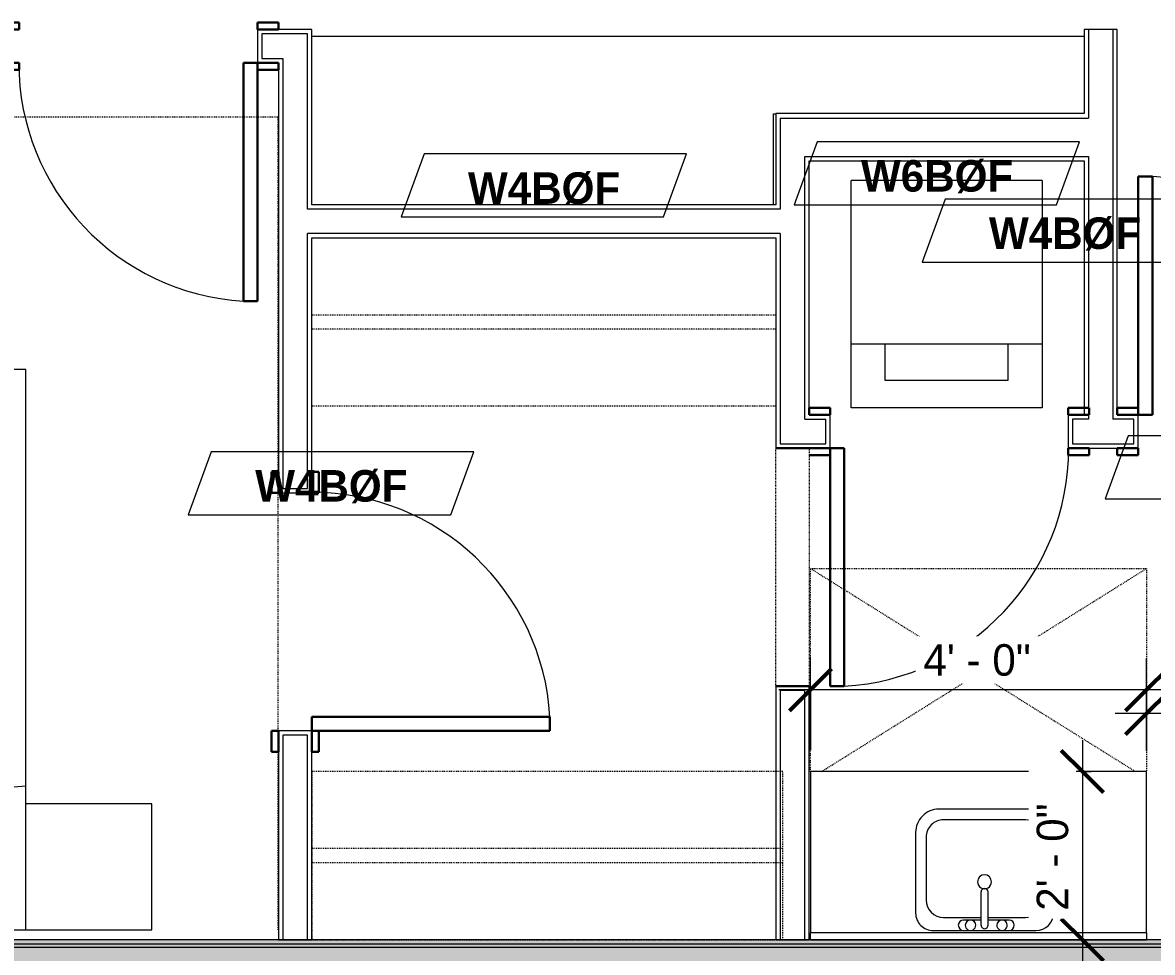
# Model space of a CAD drawing. Header units: inches. Extents: x -4010 to -1872, y 9846 to 12241.
# Drawn here: x -3726.6 to -3565.3, y 10840.8 to 10973.6 of the extents above; entities that cross this region are included whole.
import ezdxf

# ---------------------------------------------------------------- set-up
doc = ezdxf.new("R2010")
doc.units = ezdxf.units.IN
doc.header["$MEASUREMENT"] = 0
doc.linetypes.add('Dash', pattern=[0.25, 0.125, -0.125])
doc.linetypes.add('Overhead', pattern=[0.15625, 0.09375, -0.0625])
for name, color, linetype, lineweight in [('0-1', 7, 'Continuous', 5), ('A-ANNO-DIMS', 211, 'Continuous', 9), ('A-ANNO-DIMS-48', 211, 'Continuous', 9), ('A-DETL-GENF-3', 92, 'Overhead', 9), ('A-DETL-MEDM', 33, 'Continuous', 30), ('A-DOOR-3', 31, 'Continuous', 9), ('A-DOOR-4', 31, 'Continuous', 30), ('A-DOOR-FRAM-3', 31, 'Continuous', 30), ('A-GENM', 5, 'Continuous', 9), ('A-GENM-HDLN', 13, 'Dash', 9), ('A-WALL', 113, 'Continuous', 18), ('A-WALL-2', 250, 'Continuous', 18), ('A-WALL-3', 113, 'Continuous', 9), ('A-WALL-IDEN', 211, 'Continuous', 9), ('I-FURN', 30, 'Continuous', 9), ('I-FURN-HDLN', 30, 'Dash', 9), ('I-WALL-2', 241, 'Continuous', 5), ('I-WALL-3', 7, 'Continuous', 9), ('P-SANR-FIXT', 6, 'Continuous', 9), ('Q-CASE', 31, 'Continuous', 9), ('Q-CASE-HDLN', 31, 'Dash', 9)]:
    doc.layers.add(name, color=color, linetype=linetype, lineweight=lineweight)
doc.styles.add('Century Gothic', font='ufonts.com_century-gothic.ttf', dxfattribs={"height": 4.5})
doc.styles.add('Century Gothic_B', font='GOTHICB.TTF', dxfattribs={"height": 4.5})
doc.dimstyles.new('OD_1__HACK_2', dxfattribs={"dimscale": 12, "dimtxt": 4.698757, "dimasz": 0.5, "dimexe": 0.375, "dimexo": 0.25, "dimgap": 0.0625, "dimtad": 1, "dimdec": 4, "dimrnd": 0.0625, "dimzin": 3, "dimdsep": 46, "dimlunit": 4, "dimtxsty": 'Century Gothic', "dimblk1": 'OBLIQUE', "dimblk2": 'OBLIQUE', "dimsah": 1, "dimcen": 0.09, "dimdle": 0.375, "dimazin": 0, "dimtfac": 1, "dimtdec": 4, "dimtix": 1, "dimtmove": 0, "dimatfit": 3, "dimfxl": 1, "dimtvp": 1, "dimtfill": 1, "dimfrac": 2, "dimtolj": 1, "dimtzin": 0, "dimarcsym": 2})

# ---------------------------------------------------------------- blocks, each defined once
blk = doc.blocks.new('CTR - 1st Phase - Common Walls_rvt-1-UNITS PLANS - 3RD FLOOR')
at = {"layer": 'I-WALL-2'}
for points in [[(-3489.45, 10842), (-3487.3, 10842), (-3487.3, 10842.63), (-3852.47, 10842.63), (-3852.47, 10842), (-3494.85, 10842)], [(-3486.67, 10841.5), (-3486.67, 10842), (-3852.47, 10842), (-3852.47, 10841.5), (-3487.3, 10841.5)], [(-3487.3, 10836), (-3486.67, 10836), (-3486.67, 10841.5), (-3852.47, 10841.5), (-3852.47, 10836), (-3494.85, 10836)]]:
    blk.add_hatch(color=256, dxfattribs=at).paths.add_polyline_path(points, flags=0)
at = {"layer": 'A-WALL-2'}
for p, q in [((-3487.3, 10842), (-3852.47, 10842)), ((-3487.3, 10841.5), (-3852.47, 10841.5))]:
    blk.add_line(p, q, dxfattribs=at)
at = {"layer": 'I-WALL-3'}
blk.add_line((-3527.82, 10842.63), (-3852.47, 10842.63), dxfattribs=at)
blk = doc.blocks.new('SWING - SINGLE - FLUSH - 2-10 x 6-8 - PRIVACY-3199405-UNITS PLANS - 3RD FLOOR')
at = {"layer": 'A-DOOR-3'}
blk.add_arc((17, -2.37), 34.07, 180, 266.6343, dxfattribs=at)
at = {"layer": 'A-DOOR-4'}
for p, q in [((15, -2.37), (15, -36.38)), ((17, -2.37), (15, -2.37)), ((17, -2.37), (17, -36.38)), ((17, -36.38), (15, -36.38))]:
    blk.add_line(p, q, dxfattribs=at)
at = {"layer": 'A-DOOR-FRAM-3'}
for p, q in [((-20, 2.38), (-20, 3.38)), ((-20, 3.38), (-17, 3.38)), ((-17, 3.38), (-17, 2.38)), ((17, 2.38), (17, 3.38)), ((17, 3.38), (20, 3.38)), ((20, 3.38), (20, 2.38)), ((-17, 2.38), (-20, 2.38)), ((20, 2.38), (17, 2.38)), ((-20, -2.37), (-17, -2.37)), ((-20, -3.37), (-20, -2.37)), ((-17, -2.37), (-17, -3.37)), ((17, -2.37), (20, -2.37)), ((17, -3.37), (17, -2.37)), ((20, -2.37), (20, -3.37)), ((-17, -3.37), (-20, -3.37)), ((20, -3.37), (17, -3.37))]:
    blk.add_line(p, q, dxfattribs=at)
blk = doc.blocks.new('OD_CW_Closet - OD_CW_Closet-3838437-UNITS PLANS - 3RD FLOOR')
at = {"layer": 'Q-CASE-HDLN'}
for p, q in [((67.99, 24), (0.74, 24)), ((0.74, 24), (0.74, 0)), ((67.99, 0), (67.99, 24)), ((0.74, 13), (67.99, 13)), ((0.74, 11), (67.99, 11)), ((0.74, 0), (67.99, 0))]:
    blk.add_line(p, q, dxfattribs=at)
blk = doc.blocks.new('Bed-Standard - King 78_ x 80_-V11-UNITS PLANS - 3RD FLOOR')
at = {"layer": 'I-FURN'}
for p, q in [((49.69, 38.2), (-28.31, 38.2)), ((-28.31, 38.2), (-28.31, -41.8)), ((49.69, -41.8), (49.69, 38.2)), ((-25.31, 36.2), (-25.31, 24.2)), ((-25.31, 36.2), (46.69, 36.2)), ((46.69, 36.2), (46.69, 24.2)), ((49.69, 24.2), (-28.31, 17.63)), ((-25.31, 24.2), (46.69, 24.2)), ((-28.31, -41.8), (49.69, -41.8))]:
    blk.add_line(p, q, dxfattribs=at)
at = {"layer": 'I-FURN-HDLN'}
for p, q in [((-64.31, 38.2), (-64.31, 12.81)), ((67.69, -40.75), (67.69, 38.2)), ((73.69, -40.75), (73.69, 38.2)), ((-64.31, 9.81), (-64.31, -24.19)), ((-64.31, -27.19), (-64.31, -77.8)), ((67.69, -77.8), (67.69, -49.81)), ((73.69, -77.8), (73.69, -49.25)), ((-64.31, -77.8), (73.69, -77.8))]:
    blk.add_line(p, q, dxfattribs=at)
blk = doc.blocks.new('SWING - SINGLE - FLUSH - 2-10 x 6-8 - PRIVACY-3199407-UNITS PLANS - 3RD FLOOR')
at = {"layer": 'A-DOOR-3'}
blk.add_arc((17, 2.37), 34.07, 93.3657, 180, dxfattribs=at)
at = {"layer": 'A-DOOR-4'}
for p, q in [((15, 2.37), (15, 36.38)), ((17, 36.38), (15, 36.38)), ((17, 2.37), (17, 36.38)), ((17, 2.37), (15, 2.37))]:
    blk.add_line(p, q, dxfattribs=at)
at = {"layer": 'A-DOOR-FRAM-3'}
for p, q in [((-17, 3.37), (-20, 3.37)), ((-20, 3.37), (-20, 2.37)), ((-17, 2.37), (-17, 3.37)), ((20, 3.37), (17, 3.37)), ((17, 3.37), (17, 2.37)), ((20, 2.37), (20, 3.37)), ((-20, 2.37), (-17, 2.37)), ((17, 2.37), (20, 2.37)), ((-17, -2.38), (-20, -2.38)), ((-20, -2.38), (-20, -3.38)), ((-17, -3.38), (-17, -2.38)), ((20, -2.38), (17, -2.38)), ((17, -2.38), (17, -3.38)), ((20, -3.38), (20, -2.38)), ((-20, -3.38), (-17, -3.38)), ((17, -3.38), (20, -3.38))]:
    blk.add_line(p, q, dxfattribs=at)
blk = doc.blocks.new('Table-Night Stand - 18_ x 18_ x 24_-V16-UNITS PLANS - 3RD FLOOR')
at = {"layer": 'I-FURN'}
for p, q in [((18.15, 18), (0.15, 18)), ((0.15, 18), (0.15, 0)), ((0.15, 0), (18.15, 0))]:
    blk.add_line(p, q, dxfattribs=at)
blk = doc.blocks.new('Stacked Washer and Dryer - 26_x25_ - Private-1352637-UNITS PLANS - 3RD FLOOR')
at = {"layer": 'P-SANR-FIXT'}
for p, q in [((0, 13.625), (32.4375, 13.625)), ((0, 13.625), (0, -13.625)), ((23.34375, 13.625), (23.34375, -13.625)), ((32.4375, 13.625), (32.4375, -13.625)), ((23.34375, 8.75), (28.53125, 8.75)), ((28.53125, 8.75), (28.53125, -8.75)), ((28.53125, -8.75), (23.34375, -8.75)), ((32.4375, -13.625), (0, -13.625))]:
    blk.add_line(p, q, dxfattribs=at)
blk = doc.blocks.new('Door-Opening - 34_ x 80_-3928451-UNITS PLANS - 3RD FLOOR')
at = {"layer": 'A-DETL-GENF-3'}
for p, q in [((-17.32, 2.37), (16.68, 2.37)), ((16.68, -2.38), (-17.32, -2.38))]:
    blk.add_line(p, q, dxfattribs=at)
at = {"layer": 'A-DETL-MEDM'}
for p, q in [((-17.32, -2.38), (-17.32, 2.37)), ((16.68, 2.37), (16.68, -2.38))]:
    blk.add_line(p, q, dxfattribs=at)
blk = doc.blocks.new('M_Sink Vanity-Square - 500 x 440mm-1352614-UNITS PLANS - 3RD FLOOR')
at = {"layer": 'P-SANR-FIXT'}
for p, q in [((7.96, 7.09), (-6.72, 7.09)), ((3.62, 7.09), (-2.88, 7.09)), ((0.12, 5.22), (-5.22, 5.22)), ((-2.88, 5.59), (0.12, 5.59)), ((0.12, 6.33), (0.12, 1.59)), ((1.12, 6.33), (1.12, 1.59)), ((1.12, 5.59), (3.62, 5.59)), ((6.46, 5.22), (1.12, 5.22)), ((-9.22, 4.59), (-9.22, -6.73)), ((10.46, -6.91), (10.46, 4.59)), ((-7.72, 2.72), (-7.72, -6.23)), ((8.96, -6.23), (8.96, 2.72)), ((-5.22, -8.73), (6.46, -8.73)), ((-5.72, -10.23), (7.14, -10.23))]:
    blk.add_line(p, q, dxfattribs=at)
for centre, radius, start, end in [((-6.72, 4.59), 2.5, 90, 180), ((-2.88, 6.34), 0.75, 90, 270), ((-1.88, 6.34), 0.75, 360, 180), ((0.62, 6.33), 0.5, 360, 180), ((2.62, 6.34), 0.75, 360, 180), ((3.62, 6.34), 0.75, 270, 90), ((7.96, 4.59), 2.5, 360, 90), ((-5.22, 2.72), 2.5, 90, 180), ((-1.88, 6.34), 0.75, 180, 0), ((2.62, 6.34), 0.75, 180, 360), ((6.46, 2.72), 2.5, 0, 90), ((0.62, 0.13), 1, 360, 180), ((0.62, 0.13), 1, 180, 0), ((0.62, 1.59), 0.5, 180, 0), ((-5.22, -6.23), 2.5, 180, 270), ((6.46, -6.23), 2.5, 270, 0), ((-5.72, -6.73), 3.5, 180, 270), ((7.14, -6.91), 3.32, 270, 0)]:
    blk.add_arc(centre, radius, start, end, dxfattribs=at)
blk = doc.blocks.new('Bath Vanity - Bath Vanity 48_-2551079-UNITS PLANS - 3RD FLOOR')
at = {"layer": 'Q-CASE'}
for p, q in [((-23.26, -1), (-23.26, -24)), ((24.74, -24), (24.74, -1)), ((-23.26, -24), (24.74, -24))]:
    blk.add_line(p, q, dxfattribs=at)
blk = doc.blocks.new('ADA Clearances - 30_x48_-V8-UNITS PLANS - 3RD FLOOR')
at = {"layer": 'A-GENM-HDLN'}
for p, q in [((15, 24), (-14, -22.41)), ((-14, 24), (15, 24)), ((15, 24), (15, -24)), ((-14, 22.41), (15, -24)), ((15, -24), (-14, -24))]:
    blk.add_line(p, q, dxfattribs=at)
blk = doc.blocks.new('BATHROOM MIRROR - BATHROOM MIRROR 48_-3124766-UNITS PLANS - 3RD FLOOR')
at = {"layer": 'Q-CASE'}
for p, q in [((24.74, 24), (-23.26, 24)), ((-23.26, 23), (-23.26, 24)), ((-23.26, 23), (24.74, 23)), ((24.74, 24), (24.74, 23))]:
    blk.add_line(p, q, dxfattribs=at)
blk = doc.blocks.new('SWING - SINGLE - FLUSH - 2-10 x 6-8 - PASSAGE-3928453-UNITS PLANS - 3RD FLOOR')
at = {"layer": 'A-DOOR-3'}
blk.add_arc((17, 2.37), 34.07, 93.3657, 180, dxfattribs=at)
at = {"layer": 'A-DOOR-4'}
for p, q in [((15, 2.37), (15, 36.38)), ((17, 36.38), (15, 36.38)), ((17, 2.37), (17, 36.38)), ((17, 2.37), (15, 2.37))]:
    blk.add_line(p, q, dxfattribs=at)
at = {"layer": 'A-DOOR-FRAM-3'}
for p, q in [((-17, 3.37), (-20, 3.37)), ((-20, 3.37), (-20, 2.37)), ((-17, 2.37), (-17, 3.37)), ((20, 3.37), (17, 3.37)), ((17, 3.37), (17, 2.37)), ((-20, 2.37), (-17, 2.37)), ((17, 2.37), (20, 2.37)), ((-17, -2.38), (-20, -2.38)), ((-20, -2.38), (-20, -3.38)), ((-17, -3.38), (-17, -2.38)), ((20, -2.38), (17, -2.38)), ((17, -2.38), (17, -3.38)), ((20, -3.38), (20, -2.38)), ((-20, -3.38), (-17, -3.38)), ((17, -3.38), (20, -3.38))]:
    blk.add_line(p, q, dxfattribs=at)
blk = doc.blocks.new('OD_CW_Closet - OD_CW_Closet-3890319-UNITS PLANS - 3RD FLOOR')
at = {"layer": 'Q-CASE-HDLN'}
for p, q in [((0.74, -24), (0.74, 0)), ((0.74, 0), (66.99, 0)), ((66.99, 0), (66.99, -24)), ((0.74, -11), (66.99, -11)), ((0.74, -13), (66.99, -13)), ((66.99, -24), (0.74, -24))]:
    blk.add_line(p, q, dxfattribs=at)
blk = doc.blocks.new('Casework 17 - Casework 1-3930343-UNITS PLANS - 3RD FLOOR')
at = {"layer": 'Q-CASE'}
for p, q in [((-3575.05, 10971.56), (-3685.3, 10971.56)), ((-3619.4, 10947.56), (-3619.4, 10960.56)), ((-3619.4, 10960.56), (-3619.05, 10960.56))]:
    blk.add_line(p, q, dxfattribs=at)
blk = doc.blocks.new('DIMBLOCK193-UNITS PLANS - 3RD FLOOR')
at = {"layer": 'A-ANNO-DIMS-48'}
for p, q in [((-3614.11, 10869.63), (-3614.11, 10882.81)), ((-3566.11, 10869.63), (-3566.11, 10882.81)), ((-3561.61, 10878.31), (-3618.61, 10878.31)), ((-3614.11, 10878.31), (-3614.11, 10869.63)), ((-3566.11, 10878.31), (-3566.11, 10869.63))]:
    blk.add_line(p, q, dxfattribs=at)
at = {"layer": 'A-ANNO-DIMS-48', "lineweight": 50}
for p, q in [((-3614.11, 10878.31), (-3611.11, 10881.31)), ((-3566.11, 10878.31), (-3563.11, 10881.31)), ((-3614.11, 10878.31), (-3617.11, 10875.31)), ((-3566.11, 10878.31), (-3569.11, 10875.31))]:
    blk.add_line(p, q, dxfattribs=at)
at = {"layer": 'A-ANNO-DIMS-48', "color": 0, "insert": (-3597.98, 10884.82), "char_height": 4.5, "width": 18.8845, "attachment_point": 1, "line_spacing_factor": 0.984502, "style": 'Century Gothic', "bg_fill": 3, "box_fill_scale": 1.25, "bg_fill_color": 256, "bg_fill_true_color": 13158600, "bg_fill_transparency": 0}
blk.add_mtext('4\' - 0"', dxfattribs=at)
blk = doc.blocks.new('_Oblique')
at = {"color": 0, "linetype": 'ByBlock', "lineweight": -2}
blk.add_line((-0.5, -0.5), (0.5, 0.5), dxfattribs=at)
blk = doc.blocks.new('DIMBLOCK194-UNITS PLANS - 3RD FLOOR')
at = {"layer": 'A-ANNO-DIMS-48'}
for p, q in [((-3575.29, 10871.13), (-3575.29, 10838.13)), ((-3574.05, 10866.63), (-3579.79, 10866.63)), ((-3575.29, 10866.63), (-3574.05, 10866.63)), ((-3574.05, 10842.63), (-3579.79, 10842.63)), ((-3575.29, 10842.63), (-3574.05, 10842.63))]:
    blk.add_line(p, q, dxfattribs=at)
at = {"layer": 'A-ANNO-DIMS-48', "lineweight": 50}
for p, q in [((-3575.29, 10866.63), (-3578.29, 10869.63)), ((-3575.29, 10866.63), (-3572.29, 10863.63)), ((-3575.29, 10842.63), (-3578.29, 10845.63)), ((-3575.29, 10842.63), (-3572.29, 10839.63))]:
    blk.add_line(p, q, dxfattribs=at)
at = {"layer": 'A-ANNO-DIMS-48', "color": 0, "insert": (-3581.81, 10846.76), "char_height": 4.5, "width": 18.8845, "attachment_point": 1, "rotation": 90, "line_spacing_factor": 0.984502, "style": 'Century Gothic', "bg_fill": 3, "box_fill_scale": 1.25, "bg_fill_color": 256, "bg_fill_true_color": 13158600, "bg_fill_transparency": 0}
blk.add_mtext('2\' - 0"', dxfattribs=at)
blk = doc.blocks.new('DIMBLOCK195-UNITS PLANS - 3RD FLOOR')
at = {"layer": 'A-ANNO-DIMS-48'}
for p, q in [((-3566.11, 10869.63), (-3566.11, 10879.44)), ((-3532.57, 10873.7), (-3532.57, 10879.44)), ((-3528.07, 10874.94), (-3570.61, 10874.94)), ((-3566.11, 10874.94), (-3566.11, 10869.63)), ((-3532.57, 10874.94), (-3532.57, 10873.7))]:
    blk.add_line(p, q, dxfattribs=at)
at = {"layer": 'A-ANNO-DIMS-48', "lineweight": 50}
for p, q in [((-3566.11, 10874.94), (-3563.11, 10877.94)), ((-3532.57, 10874.94), (-3529.57, 10877.94)), ((-3566.11, 10874.94), (-3569.11, 10871.94)), ((-3532.57, 10874.94), (-3535.57, 10871.94))]:
    blk.add_line(p, q, dxfattribs=at)
at = {"layer": 'A-ANNO-DIMS-48', "color": 0, "insert": (-3560.6, 10881.46), "char_height": 4.5, "width": 27.029, "attachment_point": 1, "line_spacing_factor": 0.984502, "style": 'Century Gothic', "bg_fill": 3, "box_fill_scale": 1.25, "bg_fill_color": 256, "bg_fill_true_color": 13158600, "bg_fill_transparency": 0}
blk.add_mtext('33" MIN', dxfattribs=at)
blk = doc.blocks.new('Wall Tag - Arch Wall-3956453-UNITS PLANS - 3RD FLOOR')
at = {"layer": 'A-WALL-IDEN'}
for p, q in [((-0.3561, 0.0937), (-0.4244, -0.0937)), ((0.4244, 0.0937), (-0.3561, 0.0937)), ((0.3561, -0.0937), (0.4244, 0.0937)), ((-0.4244, -0.0937), (0.3561, -0.0937))]:
    blk.add_line(p, q, dxfattribs=at)

msp = doc.modelspace()

# ---------------------------------------------------------------- linework, layer by layer
at = {"layer": 'A-WALL'}
for p, q in [((-3574.42374, 10972.5644), (-3574.42374, 10959.9394)), ((-3570.92374, 10972.5644), (-3570.92374, 10916.9394)), ((-3685.92374, 10971.9394), (-3692.42374, 10971.9394)), ((-3692.42374, 10971.9394), (-3692.42374, 10968.4394)), ((-3685.92374, 10946.9394), (-3685.92374, 10971.9394)), ((-3692.42374, 10968.4394), (-3689.42374, 10968.4394)), ((-3689.42374, 10968.4394), (-3689.42374, 10907.05981)), ((-3618.42374, 10959.9394), (-3618.42374, 10946.9394)), ((-3618.42374, 10959.9394), (-3574.42374, 10959.9394)), ((-3614.92374, 10916.9394), (-3614.92374, 10954.4394)), ((-3614.92374, 10954.4394), (-3574.42374, 10954.4394)), ((-3574.42374, 10954.4394), (-3574.42374, 10916.9394)), ((-3618.42374, 10946.9394), (-3685.92374, 10946.9394)), ((-3685.92374, 10907.05981), (-3685.92374, 10943.4394)), ((-3618.42374, 10943.4394), (-3685.92374, 10943.4394)), ((-3618.42374, 10943.4394), (-3618.42374, 10913.4394)), ((-3614.92374, 10916.9394), (-3611.92374, 10916.9394)), ((-3611.92374, 10913.4394), (-3611.92374, 10916.9394)), ((-3576.67374, 10916.9394), (-3576.67374, 10913.4394)), ((-3574.42374, 10916.9394), (-3576.67374, 10916.9394)), ((-3567.92374, 10916.9394), (-3570.92374, 10916.9394)), ((-3567.92374, 10913.4394), (-3567.92374, 10916.9394)), ((-3618.42374, 10913.4394), (-3611.92374, 10913.4394)), ((-3576.67374, 10913.4394), (-3567.92374, 10913.4394)), ((-3689.42374, 10907.05981), (-3685.92374, 10907.05981)), ((-3618.42374, 10878.1894), (-3618.42374, 10842.6269)), ((-3614.92374, 10878.1894), (-3618.42374, 10878.1894)), ((-3614.92374, 10842.6269), (-3614.92374, 10878.1894)), ((-3685.92374, 10871.80981), (-3689.42374, 10871.80981)), ((-3689.42374, 10871.80981), (-3689.42374, 10842.6269)), ((-3685.92374, 10842.6269), (-3685.92374, 10871.80981))]:
    msp.add_line(p, q, dxfattribs=at)
at = {"layer": 'A-WALL-3'}
for p, q in [((-3685.29874, 10972.5644), (-3693.04874, 10972.5644)), ((-3693.04874, 10972.5644), (-3693.04874, 10967.8144)), ((-3685.29874, 10947.5644), (-3685.29874, 10972.5644)), ((-3570.29874, 10972.5644), (-3575.04874, 10972.5644)), ((-3575.04874, 10972.5644), (-3575.04874, 10960.5644)), ((-3570.29874, 10917.5644), (-3570.29874, 10972.5644)), ((-3693.04874, 10967.8144), (-3690.04874, 10967.8144)), ((-3690.04874, 10967.8144), (-3690.04874, 10906.43481)), ((-3619.04874, 10960.5644), (-3619.04874, 10947.5644)), ((-3575.04874, 10960.5644), (-3619.04874, 10960.5644)), ((-3614.29874, 10917.5644), (-3614.29874, 10953.8144)), ((-3614.29874, 10953.8144), (-3575.04874, 10953.8144)), ((-3575.04874, 10953.8144), (-3575.04874, 10917.5644)), ((-3619.04874, 10947.5644), (-3685.29874, 10947.5644)), ((-3685.29874, 10906.43481), (-3685.29874, 10942.8144)), ((-3685.29874, 10942.8144), (-3619.04874, 10942.8144)), ((-3619.04874, 10942.8144), (-3619.04874, 10912.8144)), ((-3611.29874, 10917.5644), (-3614.29874, 10917.5644)), ((-3611.29874, 10912.8144), (-3611.29874, 10917.5644)), ((-3575.04874, 10917.5644), (-3577.29874, 10917.5644)), ((-3577.29874, 10917.5644), (-3577.29874, 10912.8144)), ((-3567.29874, 10917.5644), (-3570.29874, 10917.5644)), ((-3567.29874, 10912.8144), (-3567.29874, 10917.5644)), ((-3614.29874, 10912.8144), (-3611.29874, 10912.8144)), ((-3577.29874, 10912.8144), (-3567.29874, 10912.8144)), ((-3690.04874, 10906.43481), (-3685.29874, 10906.43481)), ((-3619.04874, 10878.8144), (-3619.04874, 10842.6269)), ((-3614.29874, 10842.6269), (-3614.29874, 10878.8144)), ((-3690.04874, 10872.43481), (-3690.04874, 10842.6269)), ((-3685.29874, 10872.43481), (-3690.04874, 10872.43481)), ((-3685.29874, 10842.6269), (-3685.29874, 10872.43481)), ((-3690.04874, 10842.6269), (-3685.29874, 10842.6269)), ((-3619.04874, 10842.6269), (-3614.29874, 10842.6269))]:
    msp.add_line(p, q, dxfattribs=at)

# ---------------------------------------------------------------- block references
at = {"layer": '0-1'}
msp.add_blockref('CTR - 1st Phase - Common Walls_rvt-1-UNITS PLANS - 3RD FLOOR', (0, 0), dxfattribs=at)
at = {"layer": 'A-DOOR-3'}
msp.add_blockref('SWING - SINGLE - FLUSH - 2-10 x 6-8 - PRIVACY-3199405-UNITS PLANS - 3RD FLOOR', (-3710.04874, 10970.1894), dxfattribs=at)
for name, p, rotation in [('SWING - SINGLE - FLUSH - 2-10 x 6-8 - PRIVACY-3199405-UNITS PLANS - 3RD FLOOR', (-3550.29874, 10915.1894), 180), ('SWING - SINGLE - FLUSH - 2-10 x 6-8 - PASSAGE-3928453-UNITS PLANS - 3RD FLOOR', (-3594.29874, 10915.1894), 180), ('Door-Opening - 34_ x 80_-3928451-UNITS PLANS - 3RD FLOOR', (-3616.67374, 10896.13678), 89.99999999996074), ('SWING - SINGLE - FLUSH - 2-10 x 6-8 - PRIVACY-3199407-UNITS PLANS - 3RD FLOOR', (-3687.67374, 10889.43481), 270.0000000000211)]:
    msp.add_blockref(name, p, dxfattribs=dict(at, rotation=rotation))
at = {"layer": 'A-GENM', "rotation": 90.00000000013323}
msp.add_blockref('ADA Clearances - 30_x48_-V8-UNITS PLANS - 3RD FLOOR', (-3590.11124, 10880.63149), dxfattribs=at)
at = {"layer": 'A-WALL-IDEN', "xscale": 47.99999999999997, "yscale": 47.99999999999997, "zscale": 47.99999999999997}
for p in [(-3596.06807, 10952.06237), (-3652.17374, 10950.31642), (-3577.80076, 10943.8769), (-3551.67374, 10910.06237), (-3682.54671, 10907.80248)]:
    msp.add_blockref('Wall Tag - Arch Wall-3956453-UNITS PLANS - 3RD FLOOR', p, dxfattribs=at)
at = {"layer": 'I-FURN', "rotation": 180}
for name, p in [('Bed-Standard - King 78_ x 80_-V11-UNITS PLANS - 3RD FLOOR', (-3754.41021, 10882.24966)), ('Table-Night Stand - 18_ x 18_ x 24_-V16-UNITS PLANS - 3RD FLOOR', (-3707.95174, 10862.04474))]:
    msp.add_blockref(name, p, dxfattribs=at)
at = {"layer": 'P-SANR-FIXT'}
for name, p, rotation in [('Stacked Washer and Dryer - 26_x25_ - Private-1352637-UNITS PLANS - 3RD FLOOR', (-3594.67374, 10951.0019), 269.9999999999509), ('M_Sink Vanity-Square - 500 x 440mm-1352614-UNITS PLANS - 3RD FLOOR', (-3588.63175, 10851.03064), 180)]:
    msp.add_blockref(name, p, dxfattribs=dict(at, rotation=rotation))
at = {"layer": 'Q-CASE'}
msp.add_blockref('Casework 17 - Casework 1-3930343-UNITS PLANS - 3RD FLOOR', (0, 0), dxfattribs=at)
at = {"layer": 'Q-CASE', "rotation": 180}
for name, p in [('OD_CW_Closet - OD_CW_Closet-3890319-UNITS PLANS - 3RD FLOOR', (-3618.31103, 10918.8144)), ('OD_CW_Closet - OD_CW_Closet-3838437-UNITS PLANS - 3RD FLOOR', (-3617.31103, 10866.6269)), ('Bath Vanity - Bath Vanity 48_-2551079-UNITS PLANS - 3RD FLOOR', (-3589.37353, 10842.6269)), ('BATHROOM MIRROR - BATHROOM MIRROR 48_-3124766-UNITS PLANS - 3RD FLOOR', (-3589.37353, 10866.63149))]:
    msp.add_blockref(name, p, dxfattribs=at)

# ---------------------------------------------------------------- texts
at = {"layer": 'A-WALL-IDEN', "char_height": 4.5, "width": 26.058, "attachment_point": 1, "style": 'Century Gothic_B'}
for s, insert in [('W6BØF', (-3606.89195, 10953.93367)), ('W4BØF', (-3662.99762, 10952.18772)), ('W4BØF', (-3588.62464, 10945.7482)), ('W4BØF', (-3693.37059, 10909.67378))]:
    msp.add_mtext(s, dxfattribs=dict(at, insert=insert))

# ---------------------------------------------------------------- next in the draw order: dimensions: what is measured, and where the dimension line sits
at = {"layer": 'A-ANNO-DIMS'}
dim = msp.add_linear_dim(base=(-3614.11124, 10878.30546), p1=(-3566.11124, 10866.6269), p2=(-3614.11124, 10866.6269), angle=0, dimstyle='OD_1__HACK_2', override={"dimpost": '<>', "dimfxl": 48}, dxfattribs=at)
dim.commit()
dim.dimension.update_dxf_attribs({"geometry": 'DIMBLOCK193-UNITS PLANS - 3RD FLOOR', "text_midpoint": (-3590.11124, 10881.41865)})

# ---------------------------------------------------------------- next in the draw order: dimensions: what is measured, and where the dimension line sits
dim = msp.add_linear_dim(base=(-3575.28769, 10842.6269), p1=(-3571.04505, 10866.6269), p2=(-3571.04505, 10842.6269), angle=90, dimstyle='OD_1__HACK_2', override={"dimpost": '<>', "dimfxl": 24}, dxfattribs=at)
dim.commit()
dim.dimension.update_dxf_attribs({"geometry": 'DIMBLOCK194-UNITS PLANS - 3RD FLOOR', "text_midpoint": (-3578.40088, 10854.6269)})

# ---------------------------------------------------------------- next in the draw order: dimensions: what is measured, and where the dimension line sits
dim = msp.add_linear_dim(base=(-3566.11124, 10874.94045), p1=(-3532.57265, 10870.69781), p2=(-3566.11124, 10866.63149), angle=0, text='33" MIN', dimstyle='OD_1__HACK_2', override={"dimpost": '<>', "dimfxl": 33.784198}, dxfattribs=at)
dim.commit()
dim.dimension.update_dxf_attribs({"geometry": 'DIMBLOCK195-UNITS PLANS - 3RD FLOOR', "text_midpoint": (-3549.34194, 10878.05364)})

doc.saveas('drawing.dxf')
